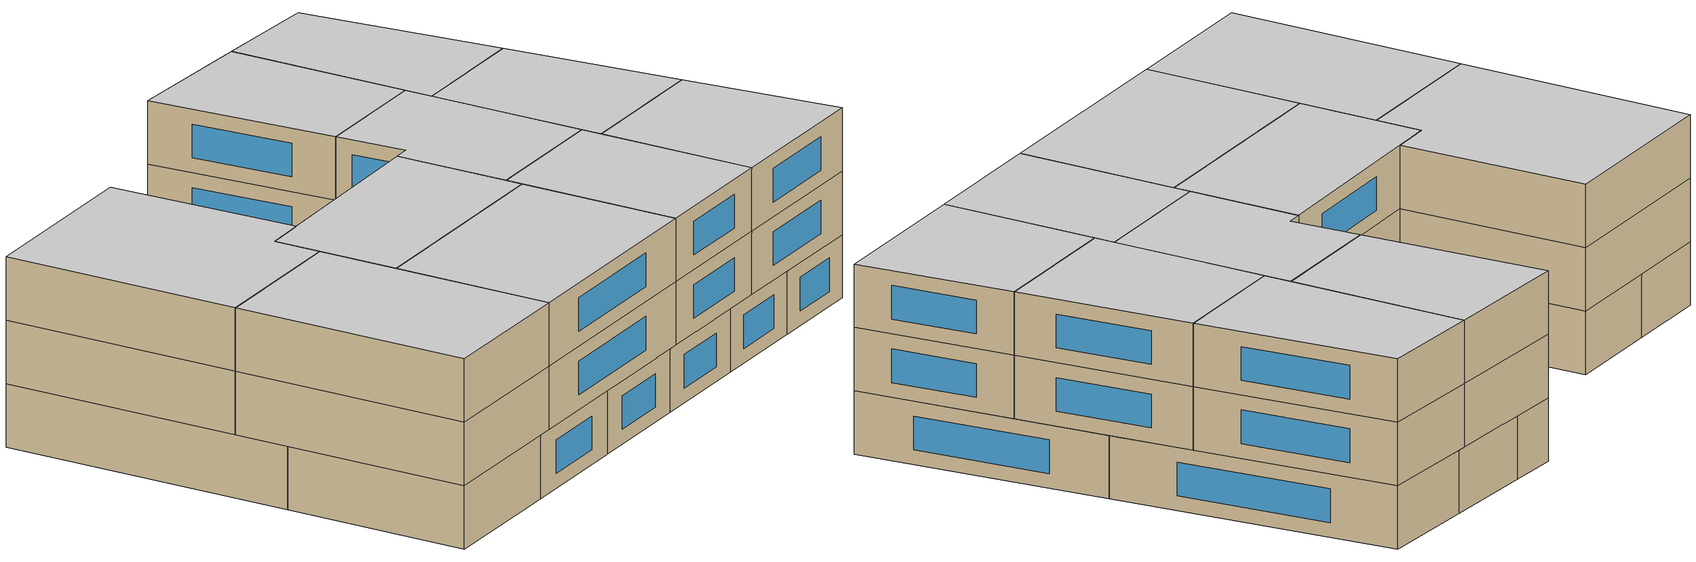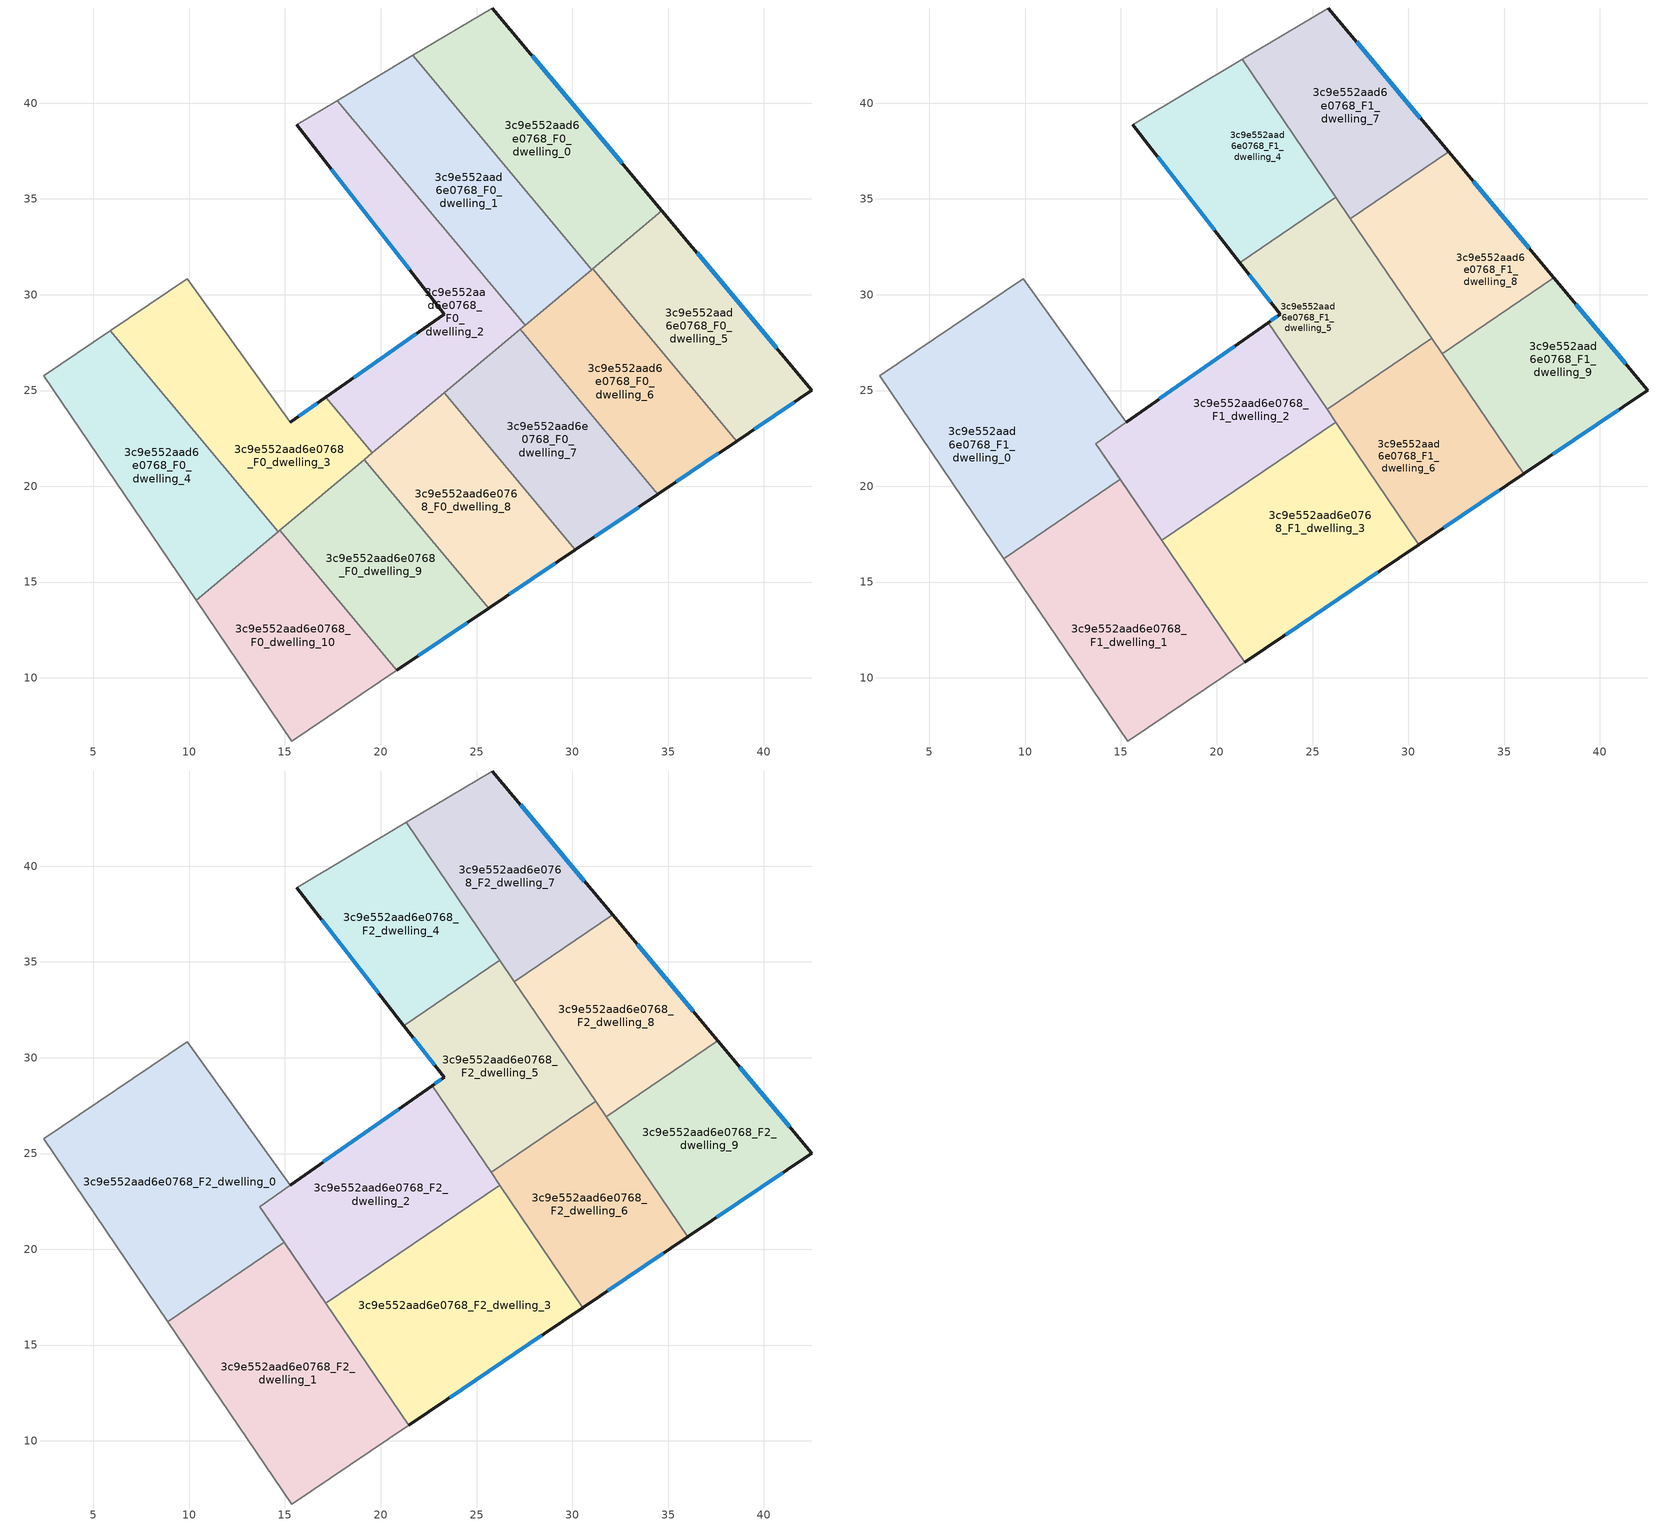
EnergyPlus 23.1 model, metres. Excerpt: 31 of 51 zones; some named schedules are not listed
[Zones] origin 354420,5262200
3c9e552aad6e0768_F0_dwelling_0
 floor ground (EU_floor_Construction): 25.83,44.97 34.68,34.38 31.02,31.32 21.67,42.49 z0
 wall outside (EU_wall_Construction): 34.68,34.38 25.83,44.97 z0:3
 wall to 3c9e552aad6e0768_F0_dwelling_1 (EU_wall_Construction): 21.67,42.49 31.02,31.32 z0:3
 wall adiabatic (EU_wall_Construction): 25.83,44.97 21.67,42.49 z0:3
 wall to 3c9e552aad6e0768_F0_dwelling_5 (EU_wall_Construction): 31.06,31.35 34.68,34.38 z0:3
 wall to 3c9e552aad6e0768_F0_dwelling_6 (EU_wall_Construction): 31.02,31.32 31.06,31.35 z0:3
 window (EU_Window_Construction): 32.6,36.87 27.91,42.48 z0.7:2.3
3c9e552aad6e0768_F0_dwelling_1
 floor ground (EU_floor_Construction): 21.67,42.49 31.02,31.32 27.53,28.41 17.72,40.14 z0
 wall to 3c9e552aad6e0768_F0_dwelling_2 (EU_wall_Construction): 17.72,40.14 27.53,28.41 z0:3
 wall adiabatic (EU_wall_Construction): 21.67,42.49 17.72,40.14 z0:3
 wall to 3c9e552aad6e0768_F0_dwelling_6 (EU_wall_Construction): 27.53,28.41 31.02,31.32 z0:3
 ceiling adiabatic (EU_roof_Construction): 29.59,30.13 26.23,35.08 23.5,33.23 27.53,28.41 z3
3c9e552aad6e0768_F0_dwelling_10
 floor ground (EU_floor_Construction): 14.73,17.7 20.84,10.4 15.36,6.7 10.37,14.05 z0
 wall adiabatic (EU_wall_Construction): 14.64,17.63 10.37,14.05 15.36,6.7 20.84,10.4 z0:3
 wall to 3c9e552aad6e0768_F0_dwelling_9 (EU_wall_Construction): 20.84,10.4 14.73,17.7 z0:3
 wall to 3c9e552aad6e0768_F0_dwelling_3 (EU_wall_Construction): 14.73,17.7 14.64,17.63 z0:3
3c9e552aad6e0768_F0_dwelling_2
 floor ground (EU_floor_Construction): 17.72,40.14 27.53,28.41 19.56,21.74 17.13,24.65 23.31,28.98 15.62,38.89 z0
 wall outside (EU_wall_Construction): 15.62,38.89 23.31,28.98 17.13,24.65 z0:3
 wall to 3c9e552aad6e0768_F0_dwelling_3 (EU_wall_Construction): 17.13,24.65 19.56,21.74 z0:3
 wall adiabatic (EU_wall_Construction): 17.72,40.14 15.62,38.89 z0:3
 wall to 3c9e552aad6e0768_F0_dwelling_7 (EU_wall_Construction): 23.32,24.88 27.28,28.19 z0:3
 wall to 3c9e552aad6e0768_F0_dwelling_8 (EU_wall_Construction): 19.56,21.74 23.32,24.88 z0:3
 wall to 3c9e552aad6e0768_F0_dwelling_6 (EU_wall_Construction): 27.28,28.19 27.53,28.41 z0:3
 window (EU_Window_Construction): 21.86,27.96 18.58,25.66 / 17.42,36.56 21.5,31.3 z0.7:2.3
 ceiling adiabatic (EU_roof_Construction): 24.5,25.87 22.68,28.54 17.13,24.65 19.56,21.74 z3
3c9e552aad6e0768_F0_dwelling_3
 floor ground (EU_floor_Construction): 17.13,24.65 19.56,21.74 14.64,17.63 5.87,28.12 9.9,30.83 15.27,23.34 z0
 wall outside (EU_wall_Construction): 17.13,24.65 15.27,23.34 z0:3
 wall to 3c9e552aad6e0768_F0_dwelling_4 (EU_wall_Construction): 5.87,28.12 14.64,17.63 z0:3
 wall adiabatic (EU_wall_Construction): 15.27,23.34 9.9,30.83 5.87,28.12 z0:3
 wall to 3c9e552aad6e0768_F0_dwelling_9 (EU_wall_Construction): 14.73,17.7 19.15,21.39 z0:3
 wall to 3c9e552aad6e0768_F0_dwelling_8 (EU_wall_Construction): 19.15,21.39 19.56,21.74 z0:3
 window (EU_Window_Construction): 16.7,24.34 15.71,23.65 z0.7:2.3
3c9e552aad6e0768_F0_dwelling_4
 floor ground (EU_floor_Construction): 5.87,28.12 14.64,17.63 10.37,14.05 2.4,25.77 z0
 wall adiabatic (EU_wall_Construction): 5.87,28.12 2.4,25.77 10.37,14.05 14.64,17.63 z0:3
 ceiling adiabatic (EU_roof_Construction): 14.64,17.63 5.87,28.12 2.4,25.77 10.37,14.05 z3
3c9e552aad6e0768_F0_dwelling_5
 floor ground (EU_floor_Construction): 34.68,34.38 42.51,25.02 38.58,22.36 31.06,31.35 z0
 wall outside (EU_wall_Construction): 38.58,22.36 42.51,25.02 34.68,34.38 z0:3
 wall to 3c9e552aad6e0768_F0_dwelling_6 (EU_wall_Construction): 31.06,31.35 38.58,22.36 z0:3
 window (EU_Window_Construction): 40.67,27.22 36.52,32.18 / 39.5,22.99 41.59,24.4 z0.7:2.3
3c9e552aad6e0768_F0_dwelling_6
 floor ground (EU_floor_Construction): 31.06,31.35 38.58,22.36 34.47,19.59 27.28,28.19 z0
 wall outside (EU_wall_Construction): 34.47,19.59 38.58,22.36 z0:3
 wall to 3c9e552aad6e0768_F0_dwelling_7 (EU_wall_Construction): 27.28,28.19 34.47,19.59 z0:3
 window (EU_Window_Construction): 35.43,20.24 37.61,21.71 z0.7:2.3
3c9e552aad6e0768_F0_dwelling_7
 floor ground (EU_floor_Construction): 27.28,28.19 34.47,19.59 30.17,16.69 23.32,24.88 z0
 wall outside (EU_wall_Construction): 30.17,16.69 34.47,19.59 z0:3
 wall to 3c9e552aad6e0768_F0_dwelling_8 (EU_wall_Construction): 23.32,24.88 30.17,16.69 z0:3
 window (EU_Window_Construction): 31.18,17.37 33.46,18.91 z0.7:2.3
 ceiling adiabatic (EU_roof_Construction): 30.56,16.95 24.5,25.87 23.32,24.88 30.17,16.69 z3
3c9e552aad6e0768_F0_dwelling_8
 floor ground (EU_floor_Construction): 23.32,24.88 30.17,16.69 25.64,13.63 19.15,21.39 z0
 wall outside (EU_wall_Construction): 25.64,13.63 30.17,16.69 z0:3
 wall to 3c9e552aad6e0768_F0_dwelling_9 (EU_wall_Construction): 19.15,21.39 25.64,13.63 z0:3
 window (EU_Window_Construction): 26.7,14.35 29.1,15.97 z0.7:2.3
 ceiling adiabatic (EU_roof_Construction): 25.18,22.65 23.32,24.88 19.15,21.39 20.66,19.58 z3
3c9e552aad6e0768_F0_dwelling_9
 floor ground (EU_floor_Construction): 19.15,21.39 25.64,13.63 20.84,10.4 14.73,17.7 z0
 wall outside (EU_wall_Construction): 20.84,10.4 25.64,13.63 z0:3
 window (EU_Window_Construction): 21.97,11.16 24.51,12.88 z0.7:2.3
 ceiling adiabatic (EU_roof_Construction): 20.66,19.58 19.15,21.39 16.03,18.79 17.13,17.18 z3
3c9e552aad6e0768_F1_dwelling_0
 floor adiabatic (EU_floor_Construction): 5.87,28.12 13.3,19.23 8.89,16.23 2.4,25.77 z3
 floor to 3c9e552aad6e0768_F0_dwelling_3 (EU_floor_Construction): 9.9,30.83 15.27,23.34 13.69,22.23 14.97,20.36 13.3,19.23 5.87,28.12 z3
 wall adiabatic (EU_wall_Construction): 15.27,23.34 9.9,30.83 2.4,25.77 8.89,16.23 / 14.97,20.36 13.69,22.23 z3:6
 wall to 3c9e552aad6e0768_F1_dwelling_1 (EU_wall_Construction): 8.89,16.23 14.97,20.36 z3:6
 wall to 3c9e552aad6e0768_F1_dwelling_2 (EU_wall_Construction): 13.69,22.23 15.27,23.34 z3:6
3c9e552aad6e0768_F1_dwelling_1
 floor to 3c9e552aad6e0768_F0_dwelling_10 (EU_floor_Construction): 14.73,17.7 20.84,10.4 15.36,6.7 10.37,14.05 z3
 floor to 3c9e552aad6e0768_F0_dwelling_3 (EU_floor_Construction): 14.97,20.36 16.03,18.79 14.64,17.63 13.3,19.23 z3
 floor adiabatic (EU_floor_Construction): 13.3,19.23 14.64,17.63 10.37,14.05 8.89,16.23 z3
 floor to 3c9e552aad6e0768_F0_dwelling_9 (EU_floor_Construction): 16.03,18.79 21.45,10.81 20.84,10.4 14.73,17.7 z3
 wall adiabatic (EU_wall_Construction): 8.89,16.23 15.36,6.7 21.45,10.81 14.97,20.36 z3:6
3c9e552aad6e0768_F1_dwelling_2
 floor to 3c9e552aad6e0768_F0_dwelling_3 (EU_floor_Construction): 17.13,24.65 19.56,21.74 16.03,18.79 13.69,22.23 z3
 floor adiabatic (EU_floor_Construction): 22.68,28.54 26.21,23.35 17.13,17.18 16.03,18.79 19.56,21.74 17.13,24.65 z3
 wall outside (EU_wall_Construction): 22.68,28.54 15.27,23.34 z3:6
 wall to 3c9e552aad6e0768_F1_dwelling_3 (EU_wall_Construction): 17.13,17.18 26.21,23.35 z3:6
 wall adiabatic (EU_wall_Construction): 13.69,22.23 17.13,17.18 z3:6
 wall to 3c9e552aad6e0768_F1_dwelling_5 (EU_wall_Construction): 25.76,24.02 22.68,28.54 z3:6
 wall to 3c9e552aad6e0768_F1_dwelling_6 (EU_wall_Construction): 26.21,23.35 25.76,24.02 z3:6
 window (EU_Window_Construction): 20.94,27.32 17.01,24.56 z3.7:5.3
3c9e552aad6e0768_F1_dwelling_3
 floor to 3c9e552aad6e0768_F0_dwelling_8 (EU_floor_Construction): 25.18,22.65 30.17,16.69 25.64,13.63 20.66,19.58 z3
 floor to 3c9e552aad6e0768_F0_dwelling_9 (EU_floor_Construction): 20.66,19.58 25.64,13.63 21.45,10.81 17.13,17.18 z3
 floor adiabatic (EU_floor_Construction): 26.21,23.35 30.56,16.95 30.17,16.69 25.18,22.65 z3
 wall outside (EU_wall_Construction): 21.45,10.81 30.56,16.95 z3:6
 wall adiabatic (EU_wall_Construction): 17.13,17.18 21.45,10.81 z3:6
 wall to 3c9e552aad6e0768_F1_dwelling_6 (EU_wall_Construction): 30.56,16.95 26.21,23.35 z3:6
 window (EU_Window_Construction): 23.59,12.25 28.42,15.51 z3.7:5.3
3c9e552aad6e0768_F1_dwelling_4
 floor to 3c9e552aad6e0768_F0_dwelling_1 (EU_floor_Construction): 21.33,42.29 26.23,35.08 23.5,33.23 17.72,40.14 z3
 floor to 3c9e552aad6e0768_F0_dwelling_2 (EU_floor_Construction): 17.72,40.14 23.5,33.23 21.21,31.68 15.62,38.89 z3
 wall outside (EU_wall_Construction): 15.62,38.89 21.21,31.68 z3:6
 wall adiabatic (EU_wall_Construction): 21.33,42.29 15.62,38.89 z3:6
 wall to 3c9e552aad6e0768_F1_dwelling_5 (EU_wall_Construction): 21.21,31.68 26.23,35.08 z3:6
 wall to 3c9e552aad6e0768_F1_dwelling_7 (EU_wall_Construction): 26.23,35.08 21.33,42.29 z3:6
 window (EU_Window_Construction): 16.93,37.19 19.9,33.37 z3.7:5.3
3c9e552aad6e0768_F1_dwelling_5
 floor to 3c9e552aad6e0768_F0_dwelling_7 (EU_floor_Construction): 27.28,28.19 28.95,26.19 25.76,24.02 24.5,25.87 z3
 floor to 3c9e552aad6e0768_F0_dwelling_2 (EU_floor_Construction): 23.5,33.23 27.53,28.41 24.5,25.87 22.68,28.54 23.31,28.98 21.21,31.68 z3
 floor to 3c9e552aad6e0768_F0_dwelling_6 (EU_floor_Construction): 29.59,30.13 31.22,27.73 28.95,26.19 27.28,28.19 z3
 floor adiabatic (EU_floor_Construction): 26.23,35.08 29.59,30.13 27.53,28.41 23.5,33.23 z3
 wall outside (EU_wall_Construction): 21.21,31.68 23.31,28.98 22.68,28.54 z3:6
 wall to 3c9e552aad6e0768_F1_dwelling_6 (EU_wall_Construction): 25.76,24.02 31.22,27.73 z3:6
 wall to 3c9e552aad6e0768_F1_dwelling_8 (EU_wall_Construction): 31.22,27.73 26.98,33.98 z3:6
 wall to 3c9e552aad6e0768_F1_dwelling_7 (EU_wall_Construction): 26.98,33.98 26.23,35.08 z3:6
 window (EU_Window_Construction): 23.16,28.87 22.83,28.64 / 21.71,31.04 22.82,29.61 z3.7:5.3
3c9e552aad6e0768_F1_dwelling_6
 floor to 3c9e552aad6e0768_F0_dwelling_6 (EU_floor_Construction): 31.22,27.73 36.03,20.65 34.47,19.59 28.95,26.19 z3
 floor to 3c9e552aad6e0768_F0_dwelling_7 (EU_floor_Construction): 28.95,26.19 34.47,19.59 30.56,16.95 25.76,24.02 z3
 wall outside (EU_wall_Construction): 30.56,16.95 36.03,20.65 z3:6
 wall to 3c9e552aad6e0768_F1_dwelling_9 (EU_wall_Construction): 36.03,20.65 31.77,26.93 z3:6
 wall to 3c9e552aad6e0768_F1_dwelling_8 (EU_wall_Construction): 31.77,26.93 31.22,27.73 z3:6
 window (EU_Window_Construction): 31.84,17.82 34.75,19.78 z3.7:5.3
3c9e552aad6e0768_F1_dwelling_7
 floor to 3c9e552aad6e0768_F0_dwelling_0 (EU_floor_Construction): 25.83,44.97 32.11,37.46 28.13,34.76 21.67,42.49 z3
 floor to 3c9e552aad6e0768_F0_dwelling_1 (EU_floor_Construction): 21.67,42.49 28.13,34.76 26.98,33.98 21.33,42.29 z3
 wall outside (EU_wall_Construction): 32.11,37.46 25.83,44.97 z3:6
 wall adiabatic (EU_wall_Construction): 25.83,44.97 21.33,42.29 z3:6
 wall to 3c9e552aad6e0768_F1_dwelling_8 (EU_wall_Construction): 26.98,33.98 32.11,37.46 z3:6
 window (EU_Window_Construction): 30.63,39.23 27.3,43.21 z3.7:5.3
3c9e552aad6e0768_F1_dwelling_8
 floor to 3c9e552aad6e0768_F0_dwelling_5 (EU_floor_Construction): 34.68,34.38 37.6,30.89 33.68,28.22 31.06,31.35 z3
 floor to 3c9e552aad6e0768_F0_dwelling_0 (EU_floor_Construction): 32.11,37.46 34.68,34.38 31.02,31.32 28.13,34.76 z3
 floor to 3c9e552aad6e0768_F0_dwelling_6 (EU_floor_Construction): 31.06,31.35 33.68,28.22 31.77,26.93 29.59,30.13 z3
 floor to 3c9e552aad6e0768_F0_dwelling_1 (EU_floor_Construction): 28.13,34.76 31.01,31.32 29.59,30.13 26.98,33.98 z3
 wall outside (EU_wall_Construction): 37.6,30.89 32.11,37.46 z3:6
 wall to 3c9e552aad6e0768_F1_dwelling_9 (EU_wall_Construction): 31.77,26.93 37.6,30.89 z3:6
 window (EU_Window_Construction): 36.31,32.43 33.4,35.92 z3.7:5.3
3c9e552aad6e0768_F1_dwelling_9
 floor to 3c9e552aad6e0768_F0_dwelling_5 (EU_floor_Construction): 37.6,30.89 42.51,25.02 38.58,22.36 33.68,28.22 z3
 floor to 3c9e552aad6e0768_F0_dwelling_6 (EU_floor_Construction): 33.68,28.22 38.58,22.36 36.03,20.65 31.77,26.93 z3
 wall outside (EU_wall_Construction): 36.03,20.65 42.51,25.02 37.6,30.89 z3:6
 window (EU_Window_Construction): 41.36,26.4 38.75,29.51 / 37.56,21.68 40.99,23.99 z3.7:5.3
3c9e552aad6e0768_F2_dwelling_0
 floor to 3c9e552aad6e0768_F1_dwelling_0 (EU_floor_Construction): 9.9,30.83 15.27,23.34 13.69,22.23 14.97,20.36 8.89,16.23 2.4,25.77 z6
 wall adiabatic (EU_wall_Construction): 15.27,23.34 9.9,30.83 2.4,25.77 8.89,16.23 / 14.97,20.36 13.69,22.23 z6:9
 wall to 3c9e552aad6e0768_F2_dwelling_1 (EU_wall_Construction): 8.89,16.23 14.97,20.36 z6:9
 wall to 3c9e552aad6e0768_F2_dwelling_2 (EU_wall_Construction): 13.69,22.23 15.27,23.34 z6:9
 ceiling to 3c9e552aad6e0768_F3_dwelling_0 (EU_floor_Construction): 14.97,20.36 13.69,22.23 15.27,23.34 9.9,30.83 2.4,25.77 8.89,16.23 z9
3c9e552aad6e0768_F2_dwelling_1
 floor to 3c9e552aad6e0768_F1_dwelling_1 (EU_floor_Construction): 14.97,20.36 21.45,10.81 15.36,6.7 8.89,16.23 z6
 wall adiabatic (EU_wall_Construction): 8.89,16.23 15.36,6.7 21.45,10.81 14.97,20.36 z6:9
 ceiling to 3c9e552aad6e0768_F3_dwelling_1 (EU_floor_Construction): 21.45,10.81 14.97,20.36 8.89,16.23 15.36,6.7 z9
3c9e552aad6e0768_F2_dwelling_2
 floor to 3c9e552aad6e0768_F1_dwelling_2 (EU_floor_Construction): 22.68,28.54 26.21,23.35 17.13,17.18 13.69,22.23 z6
 wall outside (EU_wall_Construction): 22.68,28.54 15.27,23.34 z6:9
 wall to 3c9e552aad6e0768_F2_dwelling_3 (EU_wall_Construction): 17.13,17.18 26.21,23.35 z6:9
 wall adiabatic (EU_wall_Construction): 13.69,22.23 17.13,17.18 z6:9
 wall to 3c9e552aad6e0768_F2_dwelling_5 (EU_wall_Construction): 25.76,24.02 22.68,28.54 z6:9
 wall to 3c9e552aad6e0768_F2_dwelling_6 (EU_wall_Construction): 26.21,23.35 25.76,24.02 z6:9
 window (EU_Window_Construction): 20.94,27.32 17.01,24.56 z6.7:8.3
 ceiling to 3c9e552aad6e0768_F3_dwelling_2 (EU_floor_Construction): 26.21,23.35 22.68,28.54 13.69,22.23 17.13,17.18 z9
3c9e552aad6e0768_F2_dwelling_3
 floor to 3c9e552aad6e0768_F1_dwelling_3 (EU_floor_Construction): 26.21,23.35 30.56,16.95 21.45,10.81 17.13,17.18 z6
 wall outside (EU_wall_Construction): 21.45,10.81 30.56,16.95 z6:9
 wall adiabatic (EU_wall_Construction): 17.13,17.18 21.45,10.81 z6:9
 wall to 3c9e552aad6e0768_F2_dwelling_6 (EU_wall_Construction): 30.56,16.95 26.21,23.35 z6:9
 window (EU_Window_Construction): 23.59,12.25 28.42,15.51 z6.7:8.3
 ceiling to 3c9e552aad6e0768_F3_dwelling_3 (EU_floor_Construction): 30.56,16.95 26.21,23.35 17.13,17.18 21.45,10.81 z9
3c9e552aad6e0768_F2_dwelling_4
 floor to 3c9e552aad6e0768_F1_dwelling_4 (EU_floor_Construction): 21.33,42.29 26.23,35.08 21.21,31.68 15.62,38.89 z6
 wall outside (EU_wall_Construction): 15.62,38.89 21.21,31.68 z6:9
 wall adiabatic (EU_wall_Construction): 21.33,42.29 15.62,38.89 z6:9
 wall to 3c9e552aad6e0768_F2_dwelling_5 (EU_wall_Construction): 21.21,31.68 26.23,35.08 z6:9
 wall to 3c9e552aad6e0768_F2_dwelling_7 (EU_wall_Construction): 26.23,35.08 21.33,42.29 z6:9
 window (EU_Window_Construction): 16.93,37.19 19.9,33.37 z6.7:8.3
 ceiling to 3c9e552aad6e0768_F3_dwelling_4 (EU_floor_Construction): 26.23,35.08 21.33,42.29 15.62,38.89 21.21,31.68 z9
3c9e552aad6e0768_F2_dwelling_5
 floor to 3c9e552aad6e0768_F1_dwelling_5 (EU_floor_Construction): 26.23,35.08 31.22,27.73 25.76,24.02 22.68,28.54 23.31,28.98 21.21,31.68 z6
 wall outside (EU_wall_Construction): 21.21,31.68 23.31,28.98 22.68,28.54 z6:9
 wall to 3c9e552aad6e0768_F2_dwelling_6 (EU_wall_Construction): 25.76,24.02 31.22,27.73 z6:9
 wall to 3c9e552aad6e0768_F2_dwelling_8 (EU_wall_Construction): 31.22,27.73 26.98,33.98 z6:9
 wall to 3c9e552aad6e0768_F2_dwelling_7 (EU_wall_Construction): 26.98,33.98 26.23,35.08 z6:9
 window (EU_Window_Construction): 23.16,28.87 22.83,28.64 / 21.71,31.04 22.82,29.61 z6.7:8.3
 ceiling to 3c9e552aad6e0768_F3_dwelling_5 (EU_floor_Construction): 31.22,27.73 26.23,35.08 21.21,31.68 23.31,28.98 22.68,28.54 25.76,24.02 z9
3c9e552aad6e0768_F2_dwelling_6
 floor to 3c9e552aad6e0768_F1_dwelling_6 (EU_floor_Construction): 31.22,27.73 36.03,20.65 30.56,16.95 25.76,24.02 z6
 wall outside (EU_wall_Construction): 30.56,16.95 36.03,20.65 z6:9
 wall to 3c9e552aad6e0768_F2_dwelling_9 (EU_wall_Construction): 36.03,20.65 31.77,26.93 z6:9
 wall to 3c9e552aad6e0768_F2_dwelling_8 (EU_wall_Construction): 31.77,26.93 31.22,27.73 z6:9
 window (EU_Window_Construction): 31.84,17.82 34.75,19.78 z6.7:8.3
 ceiling to 3c9e552aad6e0768_F3_dwelling_6 (EU_floor_Construction): 36.03,20.65 31.22,27.73 25.76,24.02 30.56,16.95 z9
3c9e552aad6e0768_F2_dwelling_7
 floor to 3c9e552aad6e0768_F1_dwelling_7 (EU_floor_Construction): 25.83,44.97 32.11,37.46 26.98,33.98 21.33,42.29 z6
 wall outside (EU_wall_Construction): 32.11,37.46 25.83,44.97 z6:9
 wall adiabatic (EU_wall_Construction): 25.83,44.97 21.33,42.29 z6:9
 wall to 3c9e552aad6e0768_F2_dwelling_8 (EU_wall_Construction): 26.98,33.98 32.11,37.46 z6:9
 window (EU_Window_Construction): 30.63,39.23 27.3,43.21 z6.7:8.3
 ceiling to 3c9e552aad6e0768_F3_dwelling_7 (EU_floor_Construction): 32.11,37.46 25.83,44.97 21.33,42.29 26.98,33.98 z9
3c9e552aad6e0768_F2_dwelling_8
 floor to 3c9e552aad6e0768_F1_dwelling_8 (EU_floor_Construction): 32.11,37.46 37.6,30.89 31.77,26.93 26.98,33.98 z6
 wall outside (EU_wall_Construction): 37.6,30.89 32.11,37.46 z6:9
 wall to 3c9e552aad6e0768_F2_dwelling_9 (EU_wall_Construction): 31.77,26.93 37.6,30.89 z6:9
 window (EU_Window_Construction): 36.31,32.43 33.4,35.92 z6.7:8.3
 ceiling to 3c9e552aad6e0768_F3_dwelling_8 (EU_floor_Construction): 37.6,30.89 32.11,37.46 26.98,33.98 31.77,26.93 z9
3c9e552aad6e0768_F2_dwelling_9
 floor to 3c9e552aad6e0768_F1_dwelling_9 (EU_floor_Construction): 37.6,30.89 42.51,25.02 36.03,20.65 31.77,26.93 z6
 wall outside (EU_wall_Construction): 36.03,20.65 42.51,25.02 37.6,30.89 z6:9
 window (EU_Window_Construction): 41.36,26.4 38.75,29.51 / 37.56,21.68 40.99,23.99 z6.7:8.3
 ceiling to 3c9e552aad6e0768_F3_dwelling_9 (EU_floor_Construction): 42.51,25.02 37.6,30.89 31.77,26.93 36.03,20.65 z9
[Building]
EU S2 Campaign: North Axis=0; Terrain=City; Solar Distribution=FullExterior
[Site:Location]
Budapest.Ferenc.Liszt.Intl.AP: Latitude=47.437; Longitude=19.256; Time Zone=1; Elevation=185
[SizingPeriod:WeatherFileDays]
AnnualSizingPeriod: Begin Month=1; Begin Day of Month=1; End Month=12; End Day of Month=31; Day of Week for Start Day=Monday; Use Weather File Daylight Saving Period=No; Use Weather File Rain and Snow Indicators=No
[MATERIAL]
EU_InternalMass_Material: Roughness=MediumRough; Thickness=0.1; Conductivity=1; Density=1800; Specific Heat=900; Thermal Absorptance=0.9; Solar Absorptance=0.7; Visible Absorptance=0.7
[MATERIAL:NOMASS] Roughness=MediumRough; Thermal Absorptance=0.9; Solar Absorptance=0.7; Visible Absorptance=0.7
Name | Thermal Resistance
EU_wall_NoMass | 0.832559
EU_roof_NoMass | 1.39638
EU_floor_NoMass | 0.872794
[WINDOWMATERIAL:SIMPLEGLAZINGSYSTEM]
EU_Window_SimpleGlazing: UFactor=2.79869; Solar Heat Gain Coefficient=0.75; Visible Transmittance=0.75
[CONSTRUCTION]
EU_wall_Construction: EU_wall_NoMass
EU_roof_Construction: EU_roof_NoMass
EU_floor_Construction: EU_floor_NoMass
EU_Window_Construction: EU_Window_SimpleGlazing
EU_InternalMass_Construction: EU_InternalMass_Material
[ZONE] Type=1; Multiplier=1; Ceiling Height=autocalculate; Floor Area=autocalculate; Part of Total Floor Area=Yes
Name | Volume
3c9e552aad6e0768_F0_dwelling_0 | 203.383
3c9e552aad6e0768_F1_dwelling_0; 3c9e552aad6e0768_F2_dwelling_0 | 304.435
3c9e552aad6e0768_F0_dwelling_1 | 203.359
3c9e552aad6e0768_F1_dwelling_1; 3c9e552aad6e0768_F2_dwelling_1 | 254.246
3c9e552aad6e0768_F0_dwelling_10 | 169.466
3c9e552aad6e0768_F0_dwelling_2 | 203.366
3c9e552aad6e0768_F1_dwelling_2; 3c9e552aad6e0768_F2_dwelling_2 | 204.017
3c9e552aad6e0768_F0_dwelling_3 | 203.364
3c9e552aad6e0768_F1_dwelling_3; 3c9e552aad6e0768_F2_dwelling_3 | 254.189
3c9e552aad6e0768_F0_dwelling_4 | 203.367
3c9e552aad6e0768_F1_dwelling_4; 3c9e552aad6e0768_F2_dwelling_4 | 169.493
3c9e552aad6e0768_F0_dwelling_5 | 169.477
3c9e552aad6e0768_F1_dwelling_5; 3c9e552aad6e0768_F2_dwelling_5 | 169.47
3c9e552aad6e0768_F0_dwelling_6 | 169.503
3c9e552aad6e0768_F1_dwelling_6; 3c9e552aad6e0768_F2_dwelling_6 | 169.508
3c9e552aad6e0768_F0_dwelling_7 | 169.473
3c9e552aad6e0768_F1_dwelling_7; 3c9e552aad6e0768_F2_dwelling_7 | 169.478
3c9e552aad6e0768_F0_dwelling_8 | 169.489
3c9e552aad6e0768_F1_dwelling_8; 3c9e552aad6e0768_F2_dwelling_8 | 169.467
3c9e552aad6e0768_F0_dwelling_9 | 169.495
3c9e552aad6e0768_F1_dwelling_9; 3c9e552aad6e0768_F2_dwelling_9 | 169.479
[INTERNALMASS] Construction=EU_InternalMass_Construction
Name | Zone or ZoneList | Surface Area
3c9e552aad6e0768_F0_dwelling_0_EU_InternalMass | 3c9e552aad6e0768_F0_dwelling_0 | 67.7942
3c9e552aad6e0768_F0_dwelling_1_EU_InternalMass | 3c9e552aad6e0768_F0_dwelling_1 | 67.7863
3c9e552aad6e0768_F0_dwelling_2_EU_InternalMass | 3c9e552aad6e0768_F0_dwelling_2 | 67.7889
3c9e552aad6e0768_F0_dwelling_3_EU_InternalMass | 3c9e552aad6e0768_F0_dwelling_3 | 67.7878
3c9e552aad6e0768_F0_dwelling_4_EU_InternalMass | 3c9e552aad6e0768_F0_dwelling_4 | 67.7889
3c9e552aad6e0768_F0_dwelling_5_EU_InternalMass | 3c9e552aad6e0768_F0_dwelling_5 | 56.4923
3c9e552aad6e0768_F0_dwelling_6_EU_InternalMass | 3c9e552aad6e0768_F0_dwelling_6 | 56.5011
3c9e552aad6e0768_F0_dwelling_7_EU_InternalMass | 3c9e552aad6e0768_F0_dwelling_7 | 56.4909
3c9e552aad6e0768_F0_dwelling_8_EU_InternalMass | 3c9e552aad6e0768_F0_dwelling_8 | 56.4964
3c9e552aad6e0768_F0_dwelling_9_EU_InternalMass | 3c9e552aad6e0768_F0_dwelling_9 | 56.4983
3c9e552aad6e0768_F0_dwelling_10_EU_InternalMass | 3c9e552aad6e0768_F0_dwelling_10 | 56.4888
3c9e552aad6e0768_F1_dwelling_0_EU_InternalMass | 3c9e552aad6e0768_F1_dwelling_0 | 101.478
3c9e552aad6e0768_F1_dwelling_1_EU_InternalMass | 3c9e552aad6e0768_F1_dwelling_1 | 84.7484
3c9e552aad6e0768_F1_dwelling_2_EU_InternalMass | 3c9e552aad6e0768_F1_dwelling_2 | 68.0107
3c9e552aad6e0768_F1_dwelling_3_EU_InternalMass | 3c9e552aad6e0768_F1_dwelling_3 | 84.7297
3c9e552aad6e0768_F1_dwelling_4_EU_InternalMass | 3c9e552aad6e0768_F1_dwelling_4 | 56.4982
3c9e552aad6e0768_F1_dwelling_5_EU_InternalMass | 3c9e552aad6e0768_F1_dwelling_5 | 56.49
3c9e552aad6e0768_F1_dwelling_6_EU_InternalMass | 3c9e552aad6e0768_F1_dwelling_6 | 56.5025
3c9e552aad6e0768_F1_dwelling_7_EU_InternalMass | 3c9e552aad6e0768_F1_dwelling_7 | 56.4928
3c9e552aad6e0768_F1_dwelling_8_EU_InternalMass | 3c9e552aad6e0768_F1_dwelling_8 | 56.4886
3c9e552aad6e0768_F1_dwelling_9_EU_InternalMass | 3c9e552aad6e0768_F1_dwelling_9 | 56.4933
3c9e552aad6e0768_F2_dwelling_0_EU_InternalMass | 3c9e552aad6e0768_F2_dwelling_0 | 101.478
3c9e552aad6e0768_F2_dwelling_1_EU_InternalMass | 3c9e552aad6e0768_F2_dwelling_1 | 84.7484
3c9e552aad6e0768_F2_dwelling_2_EU_InternalMass | 3c9e552aad6e0768_F2_dwelling_2 | 68.0107
3c9e552aad6e0768_F2_dwelling_3_EU_InternalMass | 3c9e552aad6e0768_F2_dwelling_3 | 84.7297
3c9e552aad6e0768_F2_dwelling_4_EU_InternalMass | 3c9e552aad6e0768_F2_dwelling_4 | 56.4982
3c9e552aad6e0768_F2_dwelling_5_EU_InternalMass | 3c9e552aad6e0768_F2_dwelling_5 | 56.49
3c9e552aad6e0768_F2_dwelling_6_EU_InternalMass | 3c9e552aad6e0768_F2_dwelling_6 | 56.5025
3c9e552aad6e0768_F2_dwelling_7_EU_InternalMass | 3c9e552aad6e0768_F2_dwelling_7 | 56.4928
3c9e552aad6e0768_F2_dwelling_8_EU_InternalMass | 3c9e552aad6e0768_F2_dwelling_8 | 56.4886
3c9e552aad6e0768_F2_dwelling_9_EU_InternalMass | 3c9e552aad6e0768_F2_dwelling_9 | 56.4933
[OTHEREQUIPMENT] Fuel Type=Electricity; Design Level Calculation Method=Watts/Area; Power per Zone Floor Area=1; Fraction Latent=0; Fraction Radiant=0; Fraction Lost=0; Carbon Dioxide Generation Rate=0; EndUse Subcategory=EU_Step8_InternalGains
Name | Zone or ZoneList or Space or SpaceList | Schedule
EU_Step8_InternalGain_3c9e552aad6e0768_F0_dwelling_0_f000 | 3c9e552aad6e0768_F0_dwelling_0 | EU_Step8_GainSchedule_3c9e552aad6e0768_F0_dwelling_0_f000
EU_Step8_InternalGain_3c9e552aad6e0768_F0_dwelling_1_f000 | 3c9e552aad6e0768_F0_dwelling_1 | EU_Step8_GainSchedule_3c9e552aad6e0768_F0_dwelling_1_f000
EU_Step8_InternalGain_3c9e552aad6e0768_F0_dwelling_2_f000 | 3c9e552aad6e0768_F0_dwelling_2 | EU_Step8_GainSchedule_3c9e552aad6e0768_F0_dwelling_2_f000
EU_Step8_InternalGain_3c9e552aad6e0768_F0_dwelling_3_f000 | 3c9e552aad6e0768_F0_dwelling_3 | EU_Step8_GainSchedule_3c9e552aad6e0768_F0_dwelling_3_f000
EU_Step8_InternalGain_3c9e552aad6e0768_F0_dwelling_4_f000 | 3c9e552aad6e0768_F0_dwelling_4 | EU_Step8_GainSchedule_3c9e552aad6e0768_F0_dwelling_4_f000
EU_Step8_InternalGain_3c9e552aad6e0768_F0_dwelling_5_f000 | 3c9e552aad6e0768_F0_dwelling_5 | EU_Step8_GainSchedule_3c9e552aad6e0768_F0_dwelling_5_f000
EU_Step8_InternalGain_3c9e552aad6e0768_F0_dwelling_6_f000 | 3c9e552aad6e0768_F0_dwelling_6 | EU_Step8_GainSchedule_3c9e552aad6e0768_F0_dwelling_6_f000
EU_Step8_InternalGain_3c9e552aad6e0768_F0_dwelling_7_f000 | 3c9e552aad6e0768_F0_dwelling_7 | EU_Step8_GainSchedule_3c9e552aad6e0768_F0_dwelling_7_f000
EU_Step8_InternalGain_3c9e552aad6e0768_F0_dwelling_8_f000 | 3c9e552aad6e0768_F0_dwelling_8 | EU_Step8_GainSchedule_3c9e552aad6e0768_F0_dwelling_8_f000
EU_Step8_InternalGain_3c9e552aad6e0768_F0_dwelling_9_f000 | 3c9e552aad6e0768_F0_dwelling_9 | EU_Step8_GainSchedule_3c9e552aad6e0768_F0_dwelling_9_f000
EU_Step8_InternalGain_3c9e552aad6e0768_F0_dwelling_10_f000 | 3c9e552aad6e0768_F0_dwelling_10 | EU_Step8_GainSchedule_3c9e552aad6e0768_F0_dwelling_10_f000
EU_Step8_InternalGain_3c9e552aad6e0768_F1_dwelling_0_f000 | 3c9e552aad6e0768_F1_dwelling_0 | EU_Step8_GainSchedule_3c9e552aad6e0768_F1_dwelling_0_f000
EU_Step8_InternalGain_3c9e552aad6e0768_F1_dwelling_1_f000 | 3c9e552aad6e0768_F1_dwelling_1 | EU_Step8_GainSchedule_3c9e552aad6e0768_F1_dwelling_1_f000
EU_Step8_InternalGain_3c9e552aad6e0768_F1_dwelling_2_f000 | 3c9e552aad6e0768_F1_dwelling_2 | EU_Step8_GainSchedule_3c9e552aad6e0768_F1_dwelling_2_f000
EU_Step8_InternalGain_3c9e552aad6e0768_F1_dwelling_3_f000 | 3c9e552aad6e0768_F1_dwelling_3 | EU_Step8_GainSchedule_3c9e552aad6e0768_F1_dwelling_3_f000
EU_Step8_InternalGain_3c9e552aad6e0768_F1_dwelling_4_f000 | 3c9e552aad6e0768_F1_dwelling_4 | EU_Step8_GainSchedule_3c9e552aad6e0768_F1_dwelling_4_f000
EU_Step8_InternalGain_3c9e552aad6e0768_F1_dwelling_5_f000 | 3c9e552aad6e0768_F1_dwelling_5 | EU_Step8_GainSchedule_3c9e552aad6e0768_F1_dwelling_5_f000
EU_Step8_InternalGain_3c9e552aad6e0768_F1_dwelling_6_f000 | 3c9e552aad6e0768_F1_dwelling_6 | EU_Step8_GainSchedule_3c9e552aad6e0768_F1_dwelling_6_f000
EU_Step8_InternalGain_3c9e552aad6e0768_F1_dwelling_7_f000 | 3c9e552aad6e0768_F1_dwelling_7 | EU_Step8_GainSchedule_3c9e552aad6e0768_F1_dwelling_7_f000
EU_Step8_InternalGain_3c9e552aad6e0768_F1_dwelling_8_f000 | 3c9e552aad6e0768_F1_dwelling_8 | EU_Step8_GainSchedule_3c9e552aad6e0768_F1_dwelling_8_f000
EU_Step8_InternalGain_3c9e552aad6e0768_F1_dwelling_9_f000 | 3c9e552aad6e0768_F1_dwelling_9 | EU_Step8_GainSchedule_3c9e552aad6e0768_F1_dwelling_9_f000
EU_Step8_InternalGain_3c9e552aad6e0768_F2_dwelling_0_f000 | 3c9e552aad6e0768_F2_dwelling_0 | EU_Step8_GainSchedule_3c9e552aad6e0768_F2_dwelling_0_f000
EU_Step8_InternalGain_3c9e552aad6e0768_F2_dwelling_1_f000 | 3c9e552aad6e0768_F2_dwelling_1 | EU_Step8_GainSchedule_3c9e552aad6e0768_F2_dwelling_1_f000
EU_Step8_InternalGain_3c9e552aad6e0768_F2_dwelling_2_f000 | 3c9e552aad6e0768_F2_dwelling_2 | EU_Step8_GainSchedule_3c9e552aad6e0768_F2_dwelling_2_f000
EU_Step8_InternalGain_3c9e552aad6e0768_F2_dwelling_3_f000 | 3c9e552aad6e0768_F2_dwelling_3 | EU_Step8_GainSchedule_3c9e552aad6e0768_F2_dwelling_3_f000
EU_Step8_InternalGain_3c9e552aad6e0768_F2_dwelling_4_f000 | 3c9e552aad6e0768_F2_dwelling_4 | EU_Step8_GainSchedule_3c9e552aad6e0768_F2_dwelling_4_f000
EU_Step8_InternalGain_3c9e552aad6e0768_F2_dwelling_5_f000 | 3c9e552aad6e0768_F2_dwelling_5 | EU_Step8_GainSchedule_3c9e552aad6e0768_F2_dwelling_5_f000
EU_Step8_InternalGain_3c9e552aad6e0768_F2_dwelling_6_f000 | 3c9e552aad6e0768_F2_dwelling_6 | EU_Step8_GainSchedule_3c9e552aad6e0768_F2_dwelling_6_f000
EU_Step8_InternalGain_3c9e552aad6e0768_F2_dwelling_7_f000 | 3c9e552aad6e0768_F2_dwelling_7 | EU_Step8_GainSchedule_3c9e552aad6e0768_F2_dwelling_7_f000
EU_Step8_InternalGain_3c9e552aad6e0768_F2_dwelling_8_f000 | 3c9e552aad6e0768_F2_dwelling_8 | EU_Step8_GainSchedule_3c9e552aad6e0768_F2_dwelling_8_f000
EU_Step8_InternalGain_3c9e552aad6e0768_F2_dwelling_9_f000 | 3c9e552aad6e0768_F2_dwelling_9 | EU_Step8_GainSchedule_3c9e552aad6e0768_F2_dwelling_9_f000
[ZONEVENTILATION:DESIGNFLOWRATE] Schedule=EU_AlwaysOn; Design Flow Rate Calculation Method=AirChanges/Hour; Air Changes per Hour=0.475469; Ventilation Type=Natural; Fan Pressure Rise=0; Fan Total Efficiency=1; Constant Term Coefficient=1; Temperature Term Coefficient=0; Velocity Term Coefficient=0; Velocity Squared Term Coefficient=0; Minimum Indoor Temperature=-100; Maximum Indoor Temperature=100; Delta Temperature=-100; Minimum Outdoor Temperature=-100; Maximum Outdoor Temperature=100; Maximum Wind Speed=40
Name | Zone or ZoneList or Space or SpaceList
EU_ConstantAir_3c9e552aad6e0768_F0_dwelling_0 | 3c9e552aad6e0768_F0_dwelling_0
EU_ConstantAir_3c9e552aad6e0768_F0_dwelling_1 | 3c9e552aad6e0768_F0_dwelling_1
EU_ConstantAir_3c9e552aad6e0768_F0_dwelling_2 | 3c9e552aad6e0768_F0_dwelling_2
EU_ConstantAir_3c9e552aad6e0768_F0_dwelling_3 | 3c9e552aad6e0768_F0_dwelling_3
EU_ConstantAir_3c9e552aad6e0768_F0_dwelling_4 | 3c9e552aad6e0768_F0_dwelling_4
EU_ConstantAir_3c9e552aad6e0768_F0_dwelling_5 | 3c9e552aad6e0768_F0_dwelling_5
EU_ConstantAir_3c9e552aad6e0768_F0_dwelling_6 | 3c9e552aad6e0768_F0_dwelling_6
EU_ConstantAir_3c9e552aad6e0768_F0_dwelling_7 | 3c9e552aad6e0768_F0_dwelling_7
EU_ConstantAir_3c9e552aad6e0768_F0_dwelling_8 | 3c9e552aad6e0768_F0_dwelling_8
EU_ConstantAir_3c9e552aad6e0768_F0_dwelling_9 | 3c9e552aad6e0768_F0_dwelling_9
EU_ConstantAir_3c9e552aad6e0768_F0_dwelling_10 | 3c9e552aad6e0768_F0_dwelling_10
EU_ConstantAir_3c9e552aad6e0768_F1_dwelling_0 | 3c9e552aad6e0768_F1_dwelling_0
EU_ConstantAir_3c9e552aad6e0768_F1_dwelling_1 | 3c9e552aad6e0768_F1_dwelling_1
EU_ConstantAir_3c9e552aad6e0768_F1_dwelling_2 | 3c9e552aad6e0768_F1_dwelling_2
EU_ConstantAir_3c9e552aad6e0768_F1_dwelling_3 | 3c9e552aad6e0768_F1_dwelling_3
EU_ConstantAir_3c9e552aad6e0768_F1_dwelling_4 | 3c9e552aad6e0768_F1_dwelling_4
EU_ConstantAir_3c9e552aad6e0768_F1_dwelling_5 | 3c9e552aad6e0768_F1_dwelling_5
EU_ConstantAir_3c9e552aad6e0768_F1_dwelling_6 | 3c9e552aad6e0768_F1_dwelling_6
EU_ConstantAir_3c9e552aad6e0768_F1_dwelling_7 | 3c9e552aad6e0768_F1_dwelling_7
EU_ConstantAir_3c9e552aad6e0768_F1_dwelling_8 | 3c9e552aad6e0768_F1_dwelling_8
EU_ConstantAir_3c9e552aad6e0768_F1_dwelling_9 | 3c9e552aad6e0768_F1_dwelling_9
EU_ConstantAir_3c9e552aad6e0768_F2_dwelling_0 | 3c9e552aad6e0768_F2_dwelling_0
EU_ConstantAir_3c9e552aad6e0768_F2_dwelling_1 | 3c9e552aad6e0768_F2_dwelling_1
EU_ConstantAir_3c9e552aad6e0768_F2_dwelling_2 | 3c9e552aad6e0768_F2_dwelling_2
EU_ConstantAir_3c9e552aad6e0768_F2_dwelling_3 | 3c9e552aad6e0768_F2_dwelling_3
EU_ConstantAir_3c9e552aad6e0768_F2_dwelling_4 | 3c9e552aad6e0768_F2_dwelling_4
EU_ConstantAir_3c9e552aad6e0768_F2_dwelling_5 | 3c9e552aad6e0768_F2_dwelling_5
EU_ConstantAir_3c9e552aad6e0768_F2_dwelling_6 | 3c9e552aad6e0768_F2_dwelling_6
EU_ConstantAir_3c9e552aad6e0768_F2_dwelling_7 | 3c9e552aad6e0768_F2_dwelling_7
EU_ConstantAir_3c9e552aad6e0768_F2_dwelling_8 | 3c9e552aad6e0768_F2_dwelling_8
EU_ConstantAir_3c9e552aad6e0768_F2_dwelling_9 | 3c9e552aad6e0768_F2_dwelling_9
[HVACTEMPLATE:ZONE:IDEALLOADSAIRSYSTEM] System Availability Schedule=EU_AlwaysOn; Maximum Heating Supply Air Temperature=50; Minimum Cooling Supply Air Temperature=13; Maximum Heating Supply Air Humidity Ratio=0.0156; Minimum Cooling Supply Air Humidity Ratio=0.0077; Heating Limit=NoLimit; Cooling Limit=NoLimit; Heating Availability Schedule=EU_AlwaysOn; Cooling Availability Schedule=EU_CoolingOff; Dehumidification Control Type=ConstantSensibleHeatRatio; Cooling Sensible Heat Ratio=0.7; Dehumidification Setpoint=60; Humidification Control Type=None; Humidification Setpoint=30; Outdoor Air Method=None; Outdoor Air Flow Rate per Person=0.00944; Outdoor Air Flow Rate per Zone Floor Area=0; Outdoor Air Flow Rate per Zone=0; Demand Controlled Ventilation Type=None; Outdoor Air Economizer Type=NoEconomizer; Heat Recovery Type=None; Sensible Heat Recovery Effectiveness=0.7; Latent Heat Recovery Effectiveness=0.65
Name | Template Thermostat
3c9e552aad6e0768_F0_dwelling_0 | EU_HeatOnly_3c9e552aad6e0768_F0_dwelling_0
3c9e552aad6e0768_F0_dwelling_1 | EU_HeatOnly_3c9e552aad6e0768_F0_dwelling_1
3c9e552aad6e0768_F0_dwelling_2 | EU_HeatOnly_3c9e552aad6e0768_F0_dwelling_2
3c9e552aad6e0768_F0_dwelling_3 | EU_HeatOnly_3c9e552aad6e0768_F0_dwelling_3
3c9e552aad6e0768_F0_dwelling_4 | EU_HeatOnly_3c9e552aad6e0768_F0_dwelling_4
3c9e552aad6e0768_F0_dwelling_5 | EU_HeatOnly_3c9e552aad6e0768_F0_dwelling_5
3c9e552aad6e0768_F0_dwelling_6 | EU_HeatOnly_3c9e552aad6e0768_F0_dwelling_6
3c9e552aad6e0768_F0_dwelling_7 | EU_HeatOnly_3c9e552aad6e0768_F0_dwelling_7
3c9e552aad6e0768_F0_dwelling_8 | EU_HeatOnly_3c9e552aad6e0768_F0_dwelling_8
3c9e552aad6e0768_F0_dwelling_9 | EU_HeatOnly_3c9e552aad6e0768_F0_dwelling_9
3c9e552aad6e0768_F0_dwelling_10 | EU_HeatOnly_3c9e552aad6e0768_F0_dwelling_10
3c9e552aad6e0768_F1_dwelling_0 | EU_HeatOnly_3c9e552aad6e0768_F1_dwelling_0
3c9e552aad6e0768_F1_dwelling_1 | EU_HeatOnly_3c9e552aad6e0768_F1_dwelling_1
3c9e552aad6e0768_F1_dwelling_2 | EU_HeatOnly_3c9e552aad6e0768_F1_dwelling_2
3c9e552aad6e0768_F1_dwelling_3 | EU_HeatOnly_3c9e552aad6e0768_F1_dwelling_3
3c9e552aad6e0768_F1_dwelling_4 | EU_HeatOnly_3c9e552aad6e0768_F1_dwelling_4
3c9e552aad6e0768_F1_dwelling_5 | EU_HeatOnly_3c9e552aad6e0768_F1_dwelling_5
3c9e552aad6e0768_F1_dwelling_6 | EU_HeatOnly_3c9e552aad6e0768_F1_dwelling_6
3c9e552aad6e0768_F1_dwelling_7 | EU_HeatOnly_3c9e552aad6e0768_F1_dwelling_7
3c9e552aad6e0768_F1_dwelling_8 | EU_HeatOnly_3c9e552aad6e0768_F1_dwelling_8
3c9e552aad6e0768_F1_dwelling_9 | EU_HeatOnly_3c9e552aad6e0768_F1_dwelling_9
3c9e552aad6e0768_F2_dwelling_0 | EU_HeatOnly_3c9e552aad6e0768_F2_dwelling_0
3c9e552aad6e0768_F2_dwelling_1 | EU_HeatOnly_3c9e552aad6e0768_F2_dwelling_1
3c9e552aad6e0768_F2_dwelling_2 | EU_HeatOnly_3c9e552aad6e0768_F2_dwelling_2
3c9e552aad6e0768_F2_dwelling_3 | EU_HeatOnly_3c9e552aad6e0768_F2_dwelling_3
3c9e552aad6e0768_F2_dwelling_4 | EU_HeatOnly_3c9e552aad6e0768_F2_dwelling_4
3c9e552aad6e0768_F2_dwelling_5 | EU_HeatOnly_3c9e552aad6e0768_F2_dwelling_5
3c9e552aad6e0768_F2_dwelling_6 | EU_HeatOnly_3c9e552aad6e0768_F2_dwelling_6
3c9e552aad6e0768_F2_dwelling_7 | EU_HeatOnly_3c9e552aad6e0768_F2_dwelling_7
3c9e552aad6e0768_F2_dwelling_8 | EU_HeatOnly_3c9e552aad6e0768_F2_dwelling_8
3c9e552aad6e0768_F2_dwelling_9 | EU_HeatOnly_3c9e552aad6e0768_F2_dwelling_9
[SIZING:ZONE] Zone Cooling Design Supply Air Temperature Input Method=SupplyAirTemperature; Zone Cooling Design Supply Air Temperature=13; Zone Heating Design Supply Air Temperature Input Method=SupplyAirTemperature; Zone Heating Design Supply Air Temperature=50; Zone Cooling Design Supply Air Humidity Ratio=0.008; Zone Heating Design Supply Air Humidity Ratio=0.008; Cooling Design Air Flow Method=DesignDay; Cooling Design Air Flow Rate=0; Cooling Minimum Air Flow per Zone Floor Area=0.000762; Cooling Minimum Air Flow=0; Cooling Minimum Air Flow Fraction=0.2; Heating Design Air Flow Method=DesignDay; Heating Design Air Flow Rate=0; Heating Maximum Air Flow per Zone Floor Area=0.002032; Heating Maximum Air Flow=0.141576; Heating Maximum Air Flow Fraction=0.3; Account for Dedicated Outdoor Air System=No; Dedicated Outdoor Air System Control Strategy=NeutralSupplyAir; Dedicated Outdoor Air Low Setpoint Temperature for Design=autosize; Dedicated Outdoor Air High Setpoint Temperature for Design=autosize; Zone Load Sizing Method=Sensible Load Only No Latent Load; Zone Latent Cooling Design Supply Air Humidity Ratio Input Method=HumidityRatioDifference; Zone Cooling Design Supply Air Humidity Ratio Difference=0.005; Zone Latent Heating Design Supply Air Humidity Ratio Input Method=HumidityRatioDifference; Zone Humidification Design Supply Air Humidity Ratio Difference=0.005
3c9e552aad6e0768_F0_dwelling_0; 3c9e552aad6e0768_F0_dwelling_1; 3c9e552aad6e0768_F0_dwelling_2; 3c9e552aad6e0768_F0_dwelling_3; 3c9e552aad6e0768_F0_dwelling_4; 3c9e552aad6e0768_F0_dwelling_5; 3c9e552aad6e0768_F0_dwelling_6; 3c9e552aad6e0768_F0_dwelling_7; 3c9e552aad6e0768_F0_dwelling_8; 3c9e552aad6e0768_F0_dwelling_9; 3c9e552aad6e0768_F0_dwelling_10; 3c9e552aad6e0768_F1_dwelling_0; 3c9e552aad6e0768_F1_dwelling_1; 3c9e552aad6e0768_F1_dwelling_2; 3c9e552aad6e0768_F1_dwelling_3; 3c9e552aad6e0768_F1_dwelling_4; 3c9e552aad6e0768_F1_dwelling_5; 3c9e552aad6e0768_F1_dwelling_6; 3c9e552aad6e0768_F1_dwelling_7; 3c9e552aad6e0768_F1_dwelling_8; 3c9e552aad6e0768_F1_dwelling_9; 3c9e552aad6e0768_F2_dwelling_0; 3c9e552aad6e0768_F2_dwelling_1; 3c9e552aad6e0768_F2_dwelling_2; 3c9e552aad6e0768_F2_dwelling_3; 3c9e552aad6e0768_F2_dwelling_4; 3c9e552aad6e0768_F2_dwelling_5; 3c9e552aad6e0768_F2_dwelling_6; 3c9e552aad6e0768_F2_dwelling_7; 3c9e552aad6e0768_F2_dwelling_8; 3c9e552aad6e0768_F2_dwelling_9
[SCHEDULE:FILE] Column Number=1; Rows to Skip at Top=0; Number of Hours of Data=8760; Column Separator=Comma; Interpolate to Timestep=No; Minutes per Item=60; Adjust Schedule for Daylight Savings=Yes
Name | File
EU_Step8_GainSchedule_3c9e552aad6e0768_F0_dwelling_0_f000 | ../../schedules/3c9e552aad6e0768/3c9e552aad6e0768_F0_dwelling_0_f000_gain.csv
EU_Step8_GainSchedule_3c9e552aad6e0768_F0_dwelling_1_f000 | ../../schedules/3c9e552aad6e0768/3c9e552aad6e0768_F0_dwelling_1_f000_gain.csv
EU_Step8_GainSchedule_3c9e552aad6e0768_F0_dwelling_2_f000 | ../../schedules/3c9e552aad6e0768/3c9e552aad6e0768_F0_dwelling_2_f000_gain.csv
EU_Step8_GainSchedule_3c9e552aad6e0768_F0_dwelling_3_f000 | ../../schedules/3c9e552aad6e0768/3c9e552aad6e0768_F0_dwelling_3_f000_gain.csv
EU_Step8_GainSchedule_3c9e552aad6e0768_F0_dwelling_4_f000 | ../../schedules/3c9e552aad6e0768/3c9e552aad6e0768_F0_dwelling_4_f000_gain.csv
EU_Step8_GainSchedule_3c9e552aad6e0768_F0_dwelling_5_f000 | ../../schedules/3c9e552aad6e0768/3c9e552aad6e0768_F0_dwelling_5_f000_gain.csv
EU_Step8_GainSchedule_3c9e552aad6e0768_F0_dwelling_6_f000 | ../../schedules/3c9e552aad6e0768/3c9e552aad6e0768_F0_dwelling_6_f000_gain.csv
EU_Step8_GainSchedule_3c9e552aad6e0768_F0_dwelling_7_f000 | ../../schedules/3c9e552aad6e0768/3c9e552aad6e0768_F0_dwelling_7_f000_gain.csv
EU_Step8_GainSchedule_3c9e552aad6e0768_F0_dwelling_8_f000 | ../../schedules/3c9e552aad6e0768/3c9e552aad6e0768_F0_dwelling_8_f000_gain.csv
EU_Step8_GainSchedule_3c9e552aad6e0768_F0_dwelling_9_f000 | ../../schedules/3c9e552aad6e0768/3c9e552aad6e0768_F0_dwelling_9_f000_gain.csv
EU_Step8_GainSchedule_3c9e552aad6e0768_F0_dwelling_10_f000 | ../../schedules/3c9e552aad6e0768/3c9e552aad6e0768_F0_dwelling_10_f000_gain.csv
EU_Step8_GainSchedule_3c9e552aad6e0768_F1_dwelling_0_f000 | ../../schedules/3c9e552aad6e0768/3c9e552aad6e0768_F1_dwelling_0_f000_gain.csv
EU_Step8_GainSchedule_3c9e552aad6e0768_F1_dwelling_1_f000 | ../../schedules/3c9e552aad6e0768/3c9e552aad6e0768_F1_dwelling_1_f000_gain.csv
EU_Step8_GainSchedule_3c9e552aad6e0768_F1_dwelling_2_f000 | ../../schedules/3c9e552aad6e0768/3c9e552aad6e0768_F1_dwelling_2_f000_gain.csv
EU_Step8_GainSchedule_3c9e552aad6e0768_F1_dwelling_3_f000 | ../../schedules/3c9e552aad6e0768/3c9e552aad6e0768_F1_dwelling_3_f000_gain.csv
EU_Step8_GainSchedule_3c9e552aad6e0768_F1_dwelling_4_f000 | ../../schedules/3c9e552aad6e0768/3c9e552aad6e0768_F1_dwelling_4_f000_gain.csv
EU_Step8_GainSchedule_3c9e552aad6e0768_F1_dwelling_5_f000 | ../../schedules/3c9e552aad6e0768/3c9e552aad6e0768_F1_dwelling_5_f000_gain.csv
EU_Step8_GainSchedule_3c9e552aad6e0768_F1_dwelling_6_f000 | ../../schedules/3c9e552aad6e0768/3c9e552aad6e0768_F1_dwelling_6_f000_gain.csv
EU_Step8_GainSchedule_3c9e552aad6e0768_F1_dwelling_7_f000 | ../../schedules/3c9e552aad6e0768/3c9e552aad6e0768_F1_dwelling_7_f000_gain.csv
EU_Step8_GainSchedule_3c9e552aad6e0768_F1_dwelling_8_f000 | ../../schedules/3c9e552aad6e0768/3c9e552aad6e0768_F1_dwelling_8_f000_gain.csv
EU_Step8_GainSchedule_3c9e552aad6e0768_F1_dwelling_9_f000 | ../../schedules/3c9e552aad6e0768/3c9e552aad6e0768_F1_dwelling_9_f000_gain.csv
EU_Step8_GainSchedule_3c9e552aad6e0768_F2_dwelling_0_f000 | ../../schedules/3c9e552aad6e0768/3c9e552aad6e0768_F2_dwelling_0_f000_gain.csv
